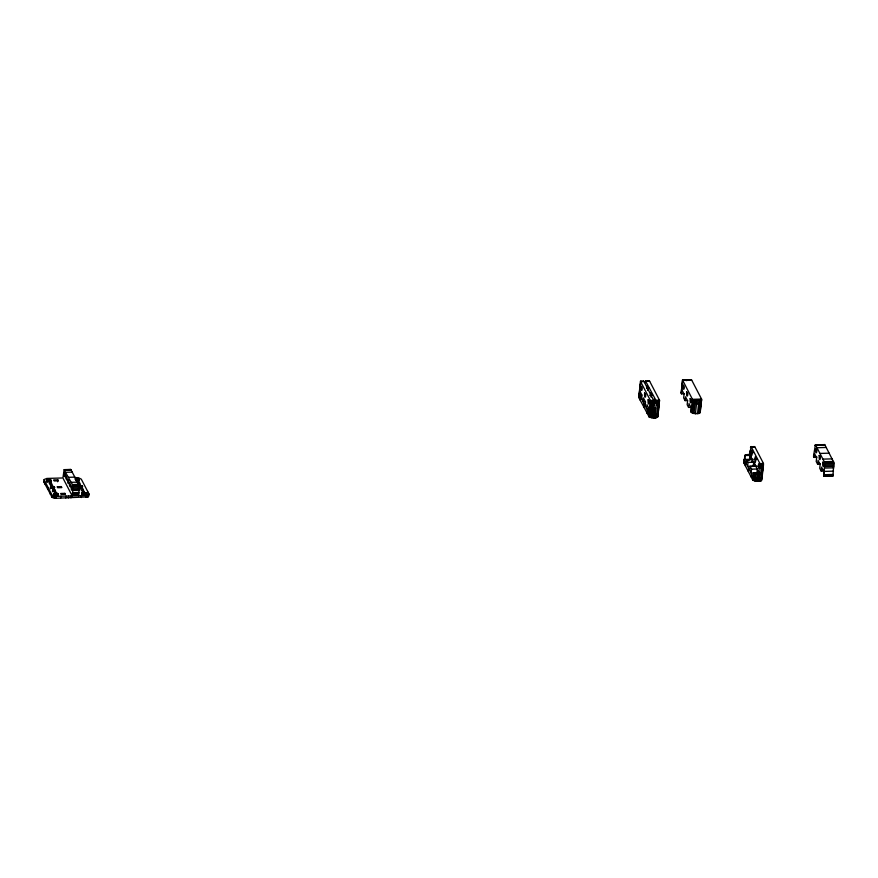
<?xml version="1.0" encoding="UTF-8"?>
<svg xmlns="http://www.w3.org/2000/svg" width="878" height="878" viewBox="0 0 878 878"><rect width="100%" height="100%" fill="white"/><g stroke="black" fill="none" stroke-linecap="round" stroke-linejoin="round"><path stroke-width="1.32" d="M72.94 489.43L72.402 484.59L64.116 469.774L62.909 478.005L72.226 495.894L72.94 489.43L79.239 489.244L78.702 484.404L70.767 469.445L64.467 469.631M653.012 418.06L654.11 401.257L643.947 381.403L640.457 381.096L638.778 397.525L649.248 417.127L655.109 418.005L657.798 416.874L659.499 400.192L649.654 381.239L645.539 381.074L645.045 382.72M655.109 418.005L656.415 401.191L645.539 381.074M745.038 456.198L743.995 463.189L752.622 479.772L755.563 481.276L759.097 481.309L760.403 464.473L751.107 446.595L749.461 455.737M815.41 444.729L824.881 444.872L833.815 462.355L832.97 475.975L823.827 476.15L824.716 462.618L815.41 444.729L813.5 456.308L814.104 457.449L814.521 453.608L816.639 457.668L816.211 461.51L817.616 464.221L820.217 464.144M749.746 454.519L749.977 450.886M691.655 412.792L693.049 400.225L701.599 399.962L701.555 399.062L691.699 380.108L682.513 379.954L692.457 399.325L696.484 404.067L695.42 413.736L691.041 412.144L691.118 407.622L689 403.562L688.571 407.403L691.173 407.337M744.292 459.468L745.17 454.914L749.603 454.288L750.218 455.462L749.79 459.315L744.083 459.479M74.553 477.632L78.329 477.654L81.281 479.147L88.843 493.699L88.228 496.849L55.918 498.287L52.153 497.343L43.966 482.143L44.109 479.553L46.797 478.433L61.855 477.994M45.151 484.426L45.36 482.494M46.797 481.956C45.952 478.609 50.562 478.993 51.363 481.045L51.1 482.889M47.083 481.759L47.291 479.827M47.269 481.671L47.412 479.618M47.368 481.528L47.577 479.607M47.73 481.528L47.939 479.597M48.092 481.517L48.301 479.586M48.257 481.506L48.466 479.586M48.477 481.649L48.63 479.575M47.752 489.419L47.961 487.499M48.773 481.495L48.992 479.564M49.135 481.484L49.355 479.564M51.056 480.464L50.924 482.538L49.377 481.616L49.519 479.553M49.64 481.682L49.848 479.761M49.892 481.759L50.101 479.838M50.123 481.857L50.342 479.937M50.331 481.967L50.595 480.036M50.474 481.956L50.825 480.036M50.748 482.209L50.869 480.112M50.935 486.379L50.441 488.618L50.935 486.379C53.953 484.063 53.547 492.756 53.108 486.456M51.012 482.713L51.22 480.793M50.606 488.519L50.814 486.599M51.067 484.865L51.275 482.933L49.179 482.999L50.233 485.029L52.329 484.963L51.275 482.933M50.353 494.424L50.562 492.503M50.891 488.3L51.1 486.379M51.242 488.289L51.462 486.368M51.604 488.278L51.824 486.357M50.65 486.686C49.212 487.773 53.075 489.32 52.153 486.346M52.296 488.256L52.515 486.335M51.539 496.696L51.747 494.775L44.109 479.553M52.658 488.245L52.867 486.324M52.482 491.691L52.691 489.77L54.798 489.704L55.852 491.735L53.756 491.801L52.691 489.77M52.889 488.377L53.031 486.324M52.153 497.343L51.747 494.775M53.163 488.453L53.371 486.522M53.415 488.53L53.624 486.61M53.854 488.728L53.854 486.697M53.997 488.728L54.063 486.807M53.185 497.859L53.393 495.938L52.362 495.422M54.173 488.805L54.348 486.796C55.709 488.344 52.702 488.805 51.648 488.212M54.271 488.98L54.48 487.049M54.337 493.37L53.964 495.379L54.458 493.151C63.699 493.469 52.603 497.716 54.458 493.151M54.579 491.625L54.798 489.704M54.403 495.071L54.623 493.14M54.48 498.199L54.699 496.268L53.393 495.938M54.765 495.06L54.985 493.129M55.127 495.049L55.336 493.129M55.292 495.038L55.501 493.118M55.457 495.038L55.665 493.118M55.819 495.027L56.027 493.107M57.619 481.748L57.827 479.827L53.635 479.948L54.162 480.968L58.354 480.848L57.827 479.827M55.918 498.287L56.126 496.366L86.231 495.488L88.908 494.369M56.181 495.016L56.554 493.085M57.871 493.568C59.045 496.761 55.029 495.379 56.587 493.162M56.675 495.214L56.894 493.293M56.927 495.302L57.147 493.37M57.169 495.39L57.377 493.469M57.377 495.499L57.586 493.579M57.421 495.499L57.728 493.568M57.882 495.916L58.003 493.82M57.959 496.081L58.135 494.073M60.615 498.155L60.834 496.224M65.795 498.002L66.004 496.081M68.374 497.925L68.594 496.004M70.964 497.848L71.173 495.927M76.298 478.784L76.09 480.705C81.599 482.176 77.835 476.776 75.003 479.223M76.254 480.694L76.463 478.773M76.474 480.837L76.627 478.773M76.781 480.683L76.99 478.762M77.143 480.672L77.352 478.751M78.833 479.223C79.613 482.351 76.101 480.979 77.516 478.74M77.637 480.87L77.857 478.949M77.89 480.957L78.109 479.026M78.12 481.045L78.34 479.125M78.34 481.155L78.691 479.223M78.57 488.574L78.581 487.992M78.932 485.578C78.603 491.834 84.793 483.207 78.526 485.984M79.064 484.052L79.272 482.132L71.217 482.318M78.79 487.63L79.097 485.567M79.25 487.477L79.459 485.556M78.526 495.719L79.239 489.244M79.613 487.466L79.821 485.545M81.621 485.797C85.495 487.202 77.582 489.32 79.986 485.545M79.931 487.466L80.15 485.534M80.293 487.455L80.513 485.523M80.655 487.444L80.875 485.512M80.897 487.575L81.039 485.512M81.16 487.641L81.369 485.71M81.643 487.817L81.852 485.896M81.852 487.916L82.115 485.995M81.994 487.916L82.345 485.984M82.269 488.168L82.389 486.072M81.314 497.552L81.522 495.631M82.455 492.339L82.126 494.479L82.455 492.339C86.077 490.758 83.234 494.786 85.693 494.764M82.587 490.824L82.795 488.892L80.699 488.958L81.753 490.989L83.849 490.923L82.795 488.892M82.4 494.259L82.62 492.339M82.762 494.248L82.982 492.328M83.125 494.237L83.344 492.317M83.289 494.237L83.509 492.306M84.628 492.415C89.205 493.216 81.895 496.685 83.673 492.306M83.816 494.215L84.025 492.295M84.178 494.204L84.387 492.284M84.551 492.284L84.398 494.314L82.312 494.402M84.683 494.402L84.892 492.481M84.936 494.49L85.144 492.569M85.166 494.577L85.375 492.657M85.375 494.687L85.627 492.767M85.517 494.687L85.868 492.756L85.792 494.929M85.923 495.192L86.088 493.184M86.011 497.42L86.231 495.488M87.449 493.348L87.668 491.428M87.306 497.244L87.515 495.324M88.228 496.849L88.448 494.929M88.843 493.699L88.7 496.289M638.778 397.525L640.841 381.217M639.974 389.141L640.556 383.862M640.314 400.489L640.666 397.284M641.598 399.062L642.027 395.221L639.908 391.16L639.491 395.001L641.752 394.935M643.706 406.997L644.057 403.792M645.121 405.834L645.539 401.981L643.431 397.932L643.003 401.773L645.264 401.707M647.086 413.516L647.448 410.311M648.633 412.605L649.061 408.753L646.954 404.692L646.526 408.544L648.787 408.479M648.633 416.479L650.4 400.456L640.545 381.502L643.947 381.403M649.248 417.127L650.993 401.356L650.4 400.456L653.803 400.357M650.28 417.643L651.948 402.574L650.993 401.356L654.11 401.257M651.575 417.972L653.133 403.946L651.948 402.574L655.954 402.354M653.803 399.611L654.165 399.172L654.758 400.291L654.308 404.33L653.671 402.168L655.932 402.113M653.342 418.06L653.693 414.844M654.055 418.038L654.417 414.833M654.779 418.016L655.131 414.811M656.404 417.829L657.962 403.803L659.543 401.114L656.415 401.191M657.326 417.434L659.005 402.333L656.623 402.398M657.962 414.076L657.798 416.874M684.138 393.794L681.537 393.871L681.185 393.201L682.502 379.965L691.052 379.713M681.185 393.201L682.601 380.372L691.699 380.108M682.173 386.693L682.612 382.731M681.537 393.871L681.965 390.03L684.072 394.09L683.655 397.932L685.059 400.642L687.661 400.566M685.059 400.642L685.488 396.79L687.595 400.851L687.167 404.703L688.571 407.403M691.041 412.144L692.457 399.325L701.555 399.062L700.139 411.881M692.687 413.308L694.004 401.433L701.061 401.191L701.599 399.984L700.205 412.55L698.811 413.505L695.42 413.736L695.585 412.221M693.993 413.637L695.189 402.815L700.04 402.596L701.061 401.191M697.516 413.67L698.592 404.001L700.04 402.596L698.811 413.505M699.733 413.11L701.05 401.235M743.995 463.189L744.281 459.326M744.511 460.895L744.753 458.766M745.345 465.779L745.696 462.574M746.19 463.606L746.618 459.688L752.325 459.523M746.618 459.688L748.023 462.399L747.595 466.306L753.302 466.141L753.73 462.234L750.306 455.638L751.348 455.605M748.308 471.486L748.66 468.281M750.306 455.638L749.878 459.479L750.931 459.446L751.217 456.889M751.129 452.686L751.733 450.107L752.479 452.686L751.875 455.265L751.129 452.686L753.39 452.62M749.713 470.301L750.141 466.459L755.848 466.295M751.952 461.916L752.237 459.359L753.291 459.326M750.141 466.459L751.546 469.17L751.118 473.012L757.966 472.99L758.252 470.421M751.272 477.182L751.623 473.977M754.871 462.377L753.818 462.399L753.313 466.075M754.652 459.457L755.256 456.867L755.991 459.457L755.387 462.037L754.652 459.457L756.913 459.392M752.622 479.772L752.973 476.567L744.346 459.984M754.454 466.218L754.729 463.65M753.445 477.072L753.873 473.22L759.371 473.066C761.314 475.656 754.882 474.142 753.873 473.22M753.236 480.42L754.015 473.374M754.268 480.935L755.047 473.89M755.563 481.276L756.342 474.219M756.924 473.022L757.253 469.006L753.818 462.399M758.164 466.229L758.768 463.639L759.514 466.218L758.91 468.808L758.164 466.229L760.436 466.163M757.001 481.363L757.78 474.307M757.33 481.353L758.109 474.296M758.043 481.331L758.822 474.285M758.768 481.309L759.547 474.263M759.097 481.309L760.392 481.133L761.939 467.096L763.487 463.485L754.86 446.902L751.107 446.595M760.392 481.133L761.314 480.738L762.993 465.614L760.611 465.691M763.344 464.758L761.314 480.738M761.786 480.178L763.531 464.407L760.403 464.473M817.616 464.221L818.044 460.379L820.151 464.44L819.734 468.281L821.139 470.992L823.74 470.915M821.139 470.992L821.567 467.14L823.674 471.201L823.827 476.15M70.119 470.224L70.767 469.445M642.926 381.776L643.574 381.008M823.86 445.245L824.519 444.466M647.492 390.304C647.931 389.92 648.096 385.157 646.768 386.079M651.015 397.075C651.641 396.516 651.399 391.873 650.28 392.85M44.372 480.924L43.966 482.143M639.063 393.662L639.535 393.092L638.712 396.856M681.119 392.532L681.591 391.972M656.645 405.032L657.962 403.803L656.7 403.759M760.633 468.325L761.939 467.096M47.138 479.926L47.16 481.166L48.4 481.506M647.898 381.019L649.007 380.843M689.954 379.889L686.135 380.613M750.449 447.363L754.224 446.507M82.334 492.558C81.017 493.063 82.444 494.16 83.443 494.237M760.743 477.928L759.448 478.093L761.665 477.533L762.071 476.304M646.252 381.337L649.654 381.239M646.526 388.219L648.798 388.153M646.614 388.383L648.875 388.317M650.049 394.99L652.31 394.924M650.137 395.144L652.398 395.078M652.409 395.341L650.17 395.66M656.107 400.291L659.499 400.192L658.16 413.681L656.755 414.625L653.364 414.855L648.985 413.264M653.572 401.751L655.833 401.685M653.649 401.915L655.921 401.85M653.726 402.673L655.987 402.607M653.726 403.211L655.987 403.145M654.395 403.825L653.111 403.869L654.33 405.098M696.484 404.067L698.592 404.001M653.364 408.347L655.625 408.281M750.756 446.726L753.137 446.661M820.261 444.718L824.157 444.608M751.469 447.001L754.86 446.902M815.783 445.135L824.881 444.872M814.762 445.508L817.363 445.431M817.122 447.725L826.231 447.462M64.116 469.774L70.416 469.587M64.829 470.037L71.14 469.851M66.015 472.309L72.314 472.123M820.096 453.432L829.194 453.169M750.218 455.462L744.709 455.473M68.616 477.314L74.915 477.127M814.169 456.856L816.77 456.779M813.928 457.109L816.518 457.043M814.049 457.35L816.705 457.372M51.363 481.045L47.236 481.605M823.059 459.128L832.157 458.865M748.023 462.399L753.73 462.234M760.096 463.584L763.487 463.485M824.409 461.718L833.507 461.455M824.716 462.618L833.815 462.355M72.402 484.59L78.702 484.404M817.681 463.617L820.282 463.54M72.72 485.49L79.02 485.304M824.914 463.825L834.023 463.562M755.76 466.13L756.814 466.097M72.918 486.697L79.218 486.511M760.688 467.052L761.972 467.019M825.002 465.197L834.1 464.934M52.823 488.245L50.792 488.442M72.995 488.058L79.294 487.883M824.936 466.558L834.034 466.295M751.546 469.17L757.253 469.006M824.771 468.073L833.87 467.809M72.819 490.44L79.13 490.264M821.204 470.388L823.805 470.312M820.919 470.564L823.52 470.487M72.578 492.668L78.877 492.481M760.326 472.869L759.283 472.891L757.341 469.17M824.398 471.398L833.507 471.135M72.457 493.776L78.757 493.59M72.336 494.885L78.636 494.709M824.036 474.724L833.134 474.46M823.553 475.624L830.05 475.437M823.608 475.722L832.97 475.975M823.74 475.986L832.838 475.722M757.352 478.159L752.973 476.567M54.699 496.268L56.126 496.366M79.657 487.4L78.548 486.873M682.897 380.097L683.699 380.679M762.905 466.119L762.719 464.978M653.704 406.558L654.769 408.588L654.34 412.44L655.57 414.8M648.985 413.275L639.063 393.651M79.272 482.132L80.326 484.162L78.23 484.217L77.176 482.187M56.411 495.148L54.315 495.214M748.111 460.489A2.283 1.043 6.3 0 1 749.132 460.313M653.759 409.839A2.283 1.043 6.3 0 1 652.683 411.497M64.226 472.682C63.743 481.012 66.958 473.857 64.226 472.682M65.982 476.063L65.762 478.093L66.816 480.134L67.035 478.093L65.982 476.063M67.738 479.443C67.222 487.63 70.47 480.628 67.738 479.443M69.505 482.834L69.274 484.865L70.339 486.895L70.558 484.865L69.505 482.834M71.261 486.214C70.8 494.687 74.004 487.367 71.261 486.214M641.061 386.243C640.578 395.144 643.947 387.45 641.061 386.243M644.584 393.015C644.09 401.883 647.47 394.266 644.584 393.015M648.096 399.786C647.613 408.676 650.982 400.983 648.096 399.786M683.117 385.113C682.513 393.684 686.102 386.781 683.117 385.113M686.629 391.884C686.146 400.752 689.515 393.124 686.629 391.884M690.152 398.645C689.647 407.37 693.027 399.918 690.152 398.645M815.673 448.691C815.168 457.427 818.548 449.953 815.673 448.691M819.196 455.462C818.713 464.363 822.082 456.67 819.196 455.462M822.719 462.234C822.214 471.014 825.594 463.419 822.719 462.234M61.35 486.599L57.147 486.719L57.674 487.729L61.877 487.608L61.35 486.599M64.873 493.359L60.67 493.48L61.197 494.501L65.4 494.38L64.873 493.359"/></g></svg>
